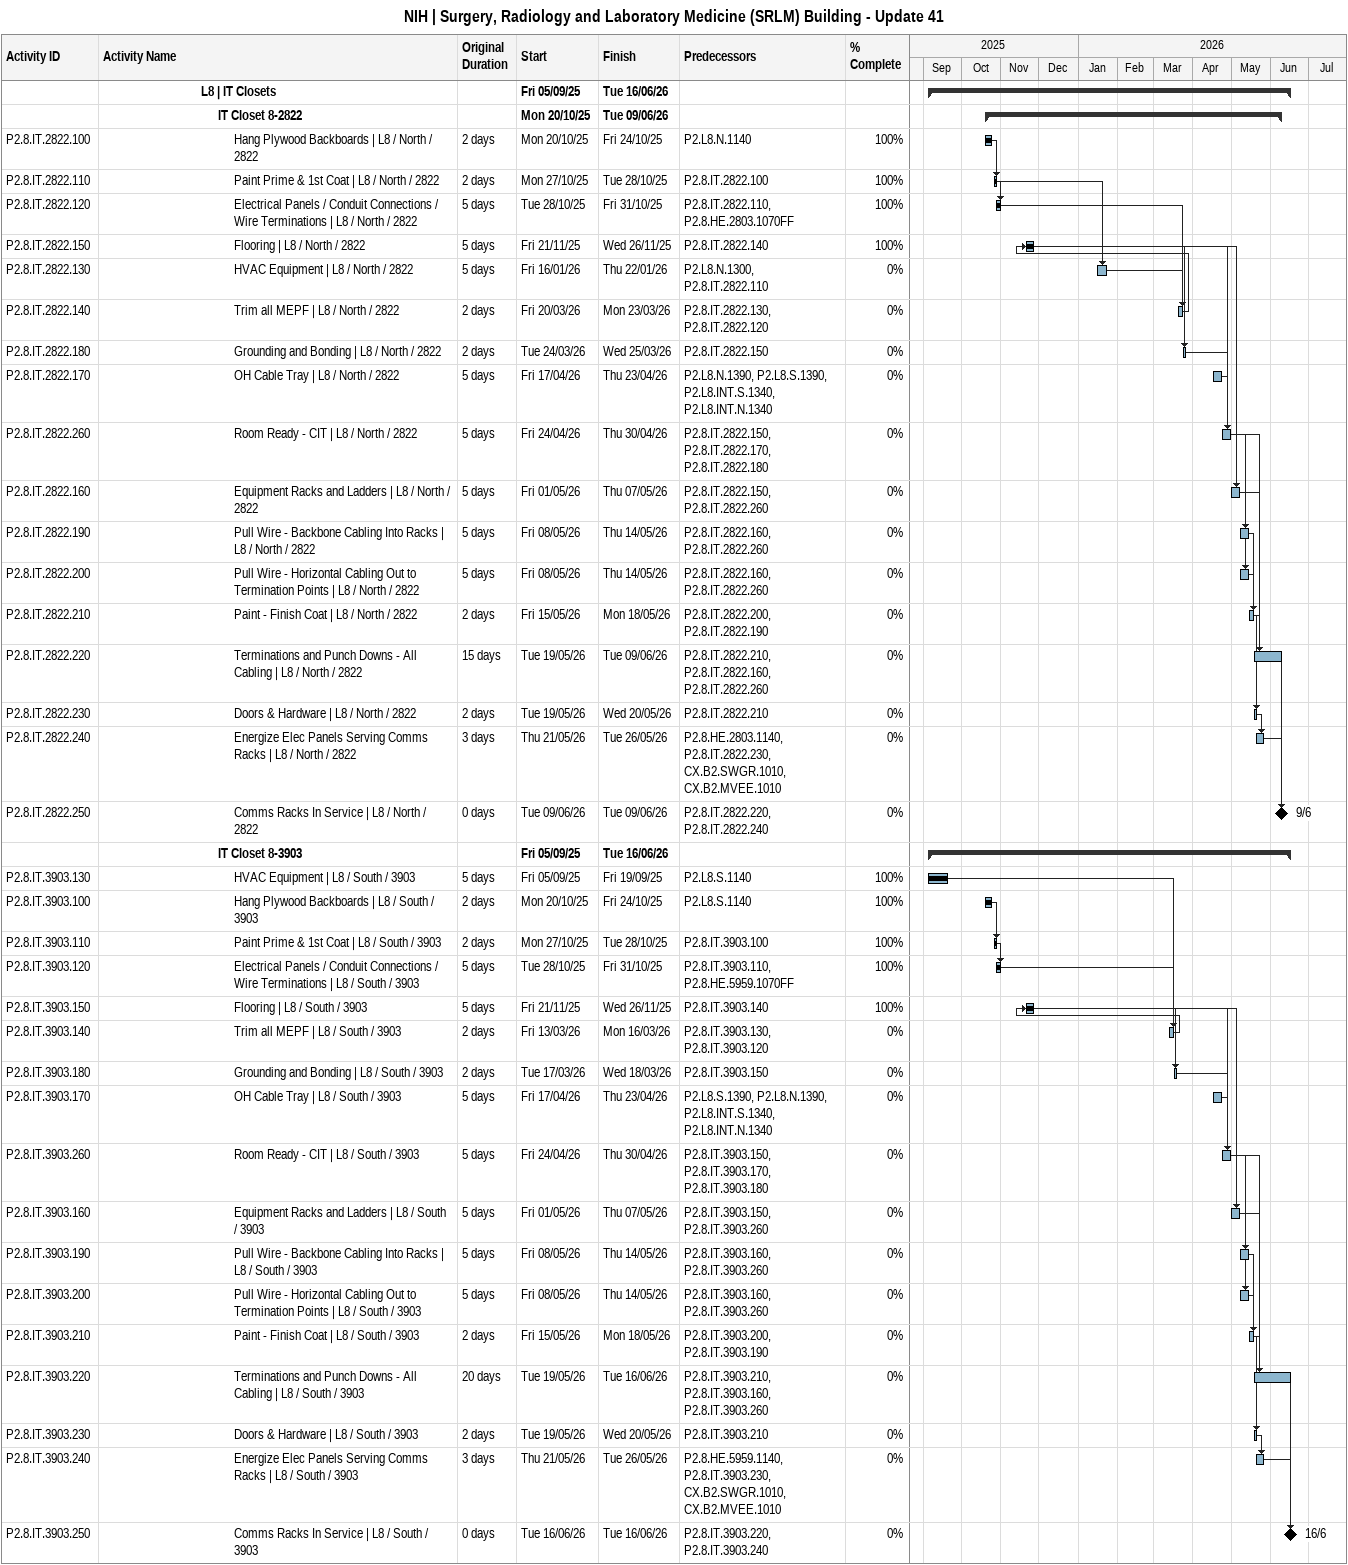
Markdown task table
NIH | Surgery, Radiology and Laboratory Medicine (SRLM) Building - Update 41

| ID | Level | Task | Original duration | Start | Finish | Predecessors | % complete |
|---|---|---|---|---|---|---|---|
|  | 7 | **L8 \| IT Closets** |  | 2025-09-05 | 2026-06-16 |  |  |
|  | 8 | **IT Closet 8-2822** |  | 2025-10-20 | 2026-06-09 |  |  |
| P2.8.IT.2822.100 | 9 | Hang Plywood Backboards \| L8 / North / 2822 | 2d | 2025-10-20 | 2025-10-24 | P2.L8.N.1140 | 100 |
| P2.8.IT.2822.110 | 9 | Paint Prime & 1st Coat \| L8 / North / 2822 | 2d | 2025-10-27 | 2025-10-28 | P2.8.IT.2822.100 | 100 |
| P2.8.IT.2822.120 | 9 | Electrical Panels / Conduit Connections / Wire Terminations \| L8 / North / 2822 | 5d | 2025-10-28 | 2025-10-31 | P2.8.IT.2822.110, P2.8.HE.2803.1070FF | 100 |
| P2.8.IT.2822.150 | 9 | Flooring \| L8 / North / 2822 | 5d | 2025-11-21 | 2025-11-26 | P2.8.IT.2822.140 | 100 |
| P2.8.IT.2822.130 | 9 | HVAC Equipment \| L8 / North / 2822 | 5d | 2026-01-16 | 2026-01-22 | P2.L8.N.1300, P2.8.IT.2822.110 | 0 |
| P2.8.IT.2822.140 | 9 | Trim all MEPF \| L8 / North / 2822 | 2d | 2026-03-20 | 2026-03-23 | P2.8.IT.2822.130, P2.8.IT.2822.120 | 0 |
| P2.8.IT.2822.180 | 9 | Grounding and Bonding \| L8 / North / 2822 | 2d | 2026-03-24 | 2026-03-25 | P2.8.IT.2822.150 | 0 |
| P2.8.IT.2822.170 | 9 | OH Cable Tray \| L8 / North / 2822 | 5d | 2026-04-17 | 2026-04-23 | P2.L8.N.1390, P2.L8.S.1390, P2.L8.INT.S.1340, P2.L8.INT.N.1340 | 0 |
| P2.8.IT.2822.260 | 9 | Room Ready - CIT \| L8 / North / 2822 | 5d | 2026-04-24 | 2026-04-30 | P2.8.IT.2822.150, P2.8.IT.2822.170, P2.8.IT.2822.180 | 0 |
| P2.8.IT.2822.160 | 9 | Equipment Racks and Ladders \| L8 / North / 2822 | 5d | 2026-05-01 | 2026-05-07 | P2.8.IT.2822.150, P2.8.IT.2822.260 | 0 |
| P2.8.IT.2822.190 | 9 | Pull Wire - Backbone Cabling Into Racks \| L8 / North / 2822 | 5d | 2026-05-08 | 2026-05-14 | P2.8.IT.2822.160, P2.8.IT.2822.260 | 0 |
| P2.8.IT.2822.200 | 9 | Pull Wire - Horizontal Cabling Out to Termination Points \| L8 / North / 2822 | 5d | 2026-05-08 | 2026-05-14 | P2.8.IT.2822.160, P2.8.IT.2822.260 | 0 |
| P2.8.IT.2822.210 | 9 | Paint - Finish Coat \| L8 / North / 2822 | 2d | 2026-05-15 | 2026-05-18 | P2.8.IT.2822.200, P2.8.IT.2822.190 | 0 |
| P2.8.IT.2822.220 | 9 | Terminations and Punch Downs - All Cabling \| L8 / North / 2822 | 15d | 2026-05-19 | 2026-06-09 | P2.8.IT.2822.210, P2.8.IT.2822.160, P2.8.IT.2822.260 | 0 |
| P2.8.IT.2822.230 | 9 | Doors & Hardware \| L8 / North / 2822 | 2d | 2026-05-19 | 2026-05-20 | P2.8.IT.2822.210 | 0 |
| P2.8.IT.2822.240 | 9 | Energize Elec Panels Serving Comms Racks \| L8 / North / 2822 | 3d | 2026-05-21 | 2026-05-26 | P2.8.HE.2803.1140, P2.8.IT.2822.230, CX.B2.SWGR.1010, CX.B2.MVEE.1010 | 0 |
| P2.8.IT.2822.250 | 9 | Comms Racks In Service \| L8 / North / 2822 | 0d | 2026-06-09 | 2026-06-09 | P2.8.IT.2822.220, P2.8.IT.2822.240 | 0 |
|  | 8 | **IT Closet 8-3903** |  | 2025-09-05 | 2026-06-16 |  |  |
| P2.8.IT.3903.130 | 9 | HVAC Equipment \| L8 / South / 3903 | 5d | 2025-09-05 | 2025-09-19 | P2.L8.S.1140 | 100 |
| P2.8.IT.3903.100 | 9 | Hang Plywood Backboards \| L8 / South / 3903 | 2d | 2025-10-20 | 2025-10-24 | P2.L8.S.1140 | 100 |
| P2.8.IT.3903.110 | 9 | Paint Prime & 1st Coat \| L8 / South / 3903 | 2d | 2025-10-27 | 2025-10-28 | P2.8.IT.3903.100 | 100 |
| P2.8.IT.3903.120 | 9 | Electrical Panels / Conduit Connections / Wire Terminations \| L8 / South / 3903 | 5d | 2025-10-28 | 2025-10-31 | P2.8.IT.3903.110, P2.8.HE.5959.1070FF | 100 |
| P2.8.IT.3903.150 | 9 | Flooring \| L8 / South / 3903 | 5d | 2025-11-21 | 2025-11-26 | P2.8.IT.3903.140 | 100 |
| P2.8.IT.3903.140 | 9 | Trim all MEPF \| L8 / South / 3903 | 2d | 2026-03-13 | 2026-03-16 | P2.8.IT.3903.130, P2.8.IT.3903.120 | 0 |
| P2.8.IT.3903.180 | 9 | Grounding and Bonding \| L8 / South / 3903 | 2d | 2026-03-17 | 2026-03-18 | P2.8.IT.3903.150 | 0 |
| P2.8.IT.3903.170 | 9 | OH Cable Tray \| L8 / South / 3903 | 5d | 2026-04-17 | 2026-04-23 | P2.L8.S.1390, P2.L8.N.1390, P2.L8.INT.S.1340, P2.L8.INT.N.1340 | 0 |
| P2.8.IT.3903.260 | 9 | Room Ready - CIT \| L8 / South / 3903 | 5d | 2026-04-24 | 2026-04-30 | P2.8.IT.3903.150, P2.8.IT.3903.170, P2.8.IT.3903.180 | 0 |
| P2.8.IT.3903.160 | 9 | Equipment Racks and Ladders \| L8 / South / 3903 | 5d | 2026-05-01 | 2026-05-07 | P2.8.IT.3903.150, P2.8.IT.3903.260 | 0 |
| P2.8.IT.3903.190 | 9 | Pull Wire - Backbone Cabling Into Racks \| L8 / South / 3903 | 5d | 2026-05-08 | 2026-05-14 | P2.8.IT.3903.160, P2.8.IT.3903.260 | 0 |
| P2.8.IT.3903.200 | 9 | Pull Wire - Horizontal Cabling Out to Termination Points \| L8 / South / 3903 | 5d | 2026-05-08 | 2026-05-14 | P2.8.IT.3903.160, P2.8.IT.3903.260 | 0 |
| P2.8.IT.3903.210 | 9 | Paint - Finish Coat \| L8 / South / 3903 | 2d | 2026-05-15 | 2026-05-18 | P2.8.IT.3903.200, P2.8.IT.3903.190 | 0 |
| P2.8.IT.3903.220 | 9 | Terminations and Punch Downs - All Cabling \| L8 / South / 3903 | 20d | 2026-05-19 | 2026-06-16 | P2.8.IT.3903.210, P2.8.IT.3903.160, P2.8.IT.3903.260 | 0 |
| P2.8.IT.3903.230 | 9 | Doors & Hardware \| L8 / South / 3903 | 2d | 2026-05-19 | 2026-05-20 | P2.8.IT.3903.210 | 0 |
| P2.8.IT.3903.240 | 9 | Energize Elec Panels Serving Comms Racks \| L8 / South / 3903 | 3d | 2026-05-21 | 2026-05-26 | P2.8.HE.5959.1140, P2.8.IT.3903.230, CX.B2.SWGR.1010, CX.B2.MVEE.1010 | 0 |
| P2.8.IT.3903.250 | 9 | Comms Racks In Service \| L8 / South / 3903 | 0d | 2026-06-16 | 2026-06-16 | P2.8.IT.3903.220, P2.8.IT.3903.240 | 0 |
